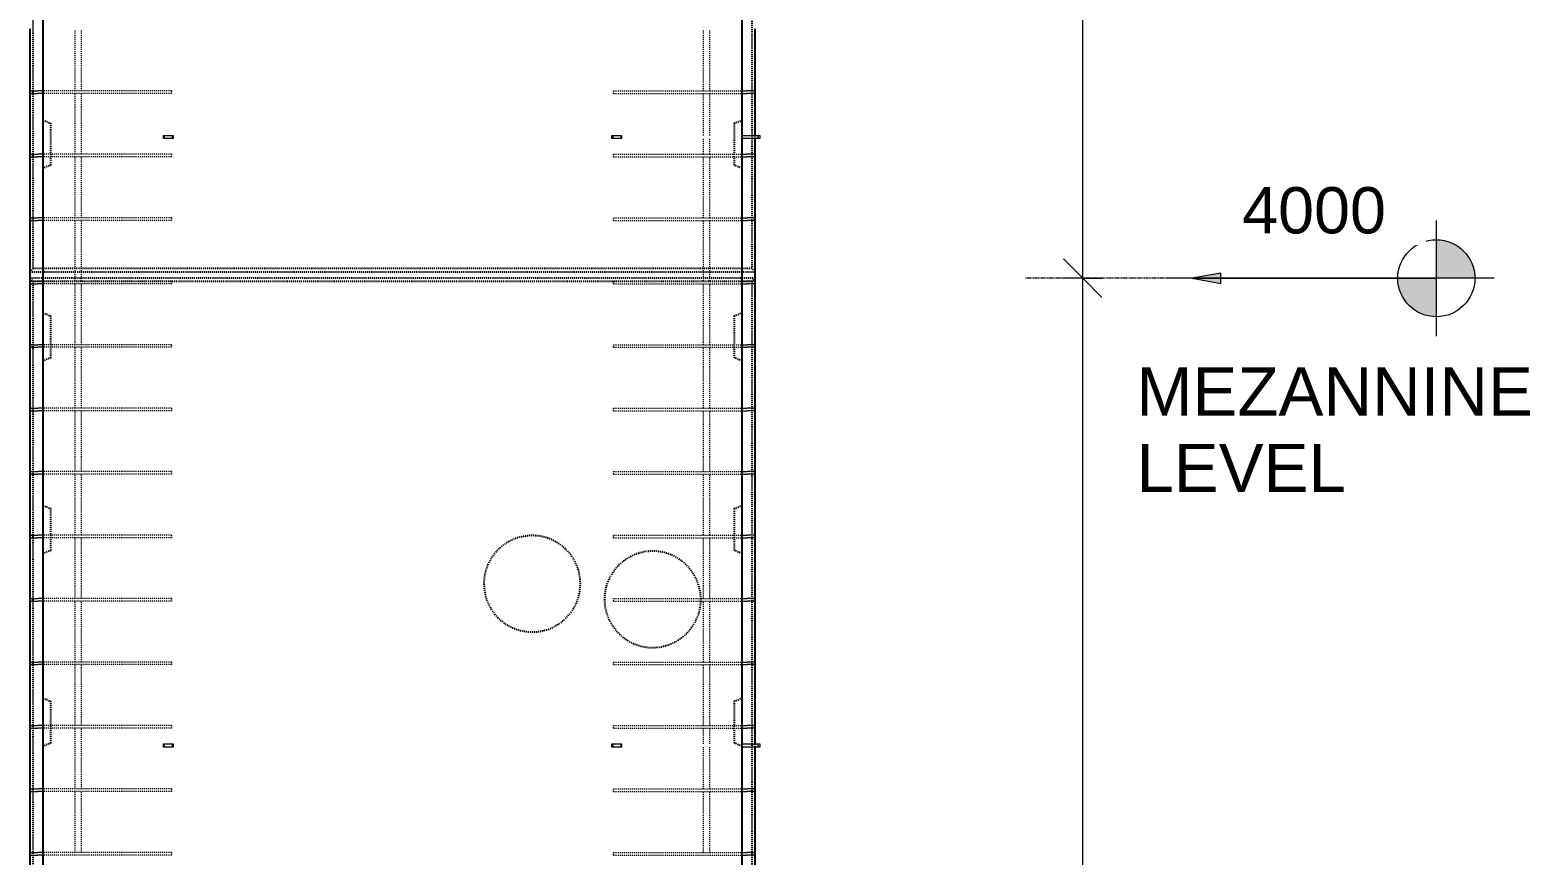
# Model space of a CAD drawing. Header units: millimetres. Extents: x -2679 to 14505, y -2685 to 13006.
# Drawn here: x 3235 to 7902, y 1864 to 4433 of the extents above; entities that cross this region are included whole.
import ezdxf

# ---------------------------------------------------------------- set-up
doc = ezdxf.new("R2010")
doc.units = ezdxf.units.MM
doc.linetypes.add('Dash', pattern=[6.36, 3.18, -3.18])
doc.linetypes.add('Overhead', pattern=[3.97, 2.38, -1.59])
for name, color, linetype, lineweight in [('A-ANNO-DIMS', 211, 'Continuous', 9), ('A-ANNO-DIMS-60', 211, 'Continuous', 9), ('A-FLOR-OVHD', 1, 'Overhead', 18), ('A-GENM', 13, 'Continuous', 18), ('A-WALL', 113, 'Continuous', 25), ('A-WALL-HDLN', 110, 'Dash', 25), ('G-ANNO-DIMS', 111, 'Continuous', 9), ('G-ANNO-TEXT', 231, 'Continuous', 9), ('S-RBAR', 171, 'Continuous', 18)]:
    doc.layers.add(name, color=color, linetype=linetype, lineweight=lineweight)
doc.styles.add('Arial_1', font='arial.ttf', dxfattribs={"height": 150})
doc.styles.add('Arial_2', font='arial.ttf', dxfattribs={"height": 144})
doc.styles.add('Nirmala UI Semilight', font='NirmalaS.ttf', dxfattribs={"height": 150})
doc.dimstyles.new('Arrow_Filled_-_2_5_NI_UI_1', dxfattribs={"dimscale": 304.8, "dimtxt": 157.104592, "dimasz": 0.393701, "dimexe": 0.19685, "dimexo": 0.0625, "dimgap": 0.19685, "dimtad": 1, "dimdec": 0, "dimzin": 0, "dimdsep": 46, "dimtxsty": 'Nirmala UI Semilight', "dimblk1": 'OBLIQUE', "dimblk2": 'OBLIQUE', "dimsah": 1, "dimcen": 0.09, "dimazin": 0, "dimtfac": 1, "dimtdec": 4, "dimtix": 1, "dimtmove": 0, "dimatfit": 3, "dimfxl": 0.19685, "dimfxlon": 1, "dimtvp": 1, "dimtolj": 1, "dimtzin": 0, "dimarcsym": 2})

# ---------------------------------------------------------------- blocks, each defined once
blk = doc.blocks.new('RR spread anchor face based - RR-SA-2_5-200-1726821-Elevation Front')
at = {"layer": 'A-GENM'}
for p, q in [((5045.6, 6760), (5048.1, 6760)), ((5045.6, 6750), (5045.6, 6760)), ((5048.1, 6750), (5045.6, 6750)), ((5048.1, 6760), (5073.1, 6760)), ((5048.1, 6760), (5048.1, 6750)), ((5073.1, 6750), (5048.1, 6750)), ((5073.1, 6760), (5075.6, 6760)), ((5073.1, 6760), (5073.1, 6750)), ((5075.6, 6750), (5073.1, 6750)), ((5075.6, 6760), (5075.6, 6750))]:
    blk.add_line(p, q, dxfattribs=at)
blk = doc.blocks.new('RR spread anchor face based - RR-SA-3_0-200-1726827-Elevation Front')
at = {"layer": 'A-GENM'}
for p, q in [((5450.6, 6760), (5500.6, 6760)), ((5500.6, 6750), (5450.6, 6750)), ((5500.6, 6760), (5505.6, 6760)), ((5500.6, 6750), (5500.6, 6760)), ((5505.6, 6750), (5500.6, 6750)), ((5505.6, 6760), (5505.6, 6750))]:
    blk.add_line(p, q, dxfattribs=at)
blk = doc.blocks.new('DIMBLOCK82-Elevation Front')
at = {"layer": 'A-ANNO-DIMS-60'}
for p, q in [((6510.3, 3660), (6450.3, 3720)), ((6510.3, 3660), (6450.3, 3660)), ((6510.3, -1395), (6510.3, 3660)), ((6510.3, 3660), (6570.3, 3600)), ((6510.3, 3660), (6570.3, 3660)), ((6510.3, -1395), (6450.3, -1335)), ((6510.3, -1395), (6450.3, -1395)), ((6510.3, -1395), (6570.3, -1455)), ((6510.3, -1395), (6570.3, -1395))]:
    blk.add_line(p, q, dxfattribs=at)
at = {"layer": 'A-ANNO-DIMS-60', "color": 0, "insert": (6254.6, 904), "char_height": 150, "width": 548.438, "attachment_point": 1, "rotation": 90, "line_spacing_factor": 1.142579, "style": 'Nirmala UI Semilight'}
blk.add_mtext('5055', dxfattribs=at)
blk = doc.blocks.new('_Oblique')
at = {"color": 0, "linetype": 'ByBlock', "lineweight": -2}
blk.add_line((-0.5, -0.5), (0.5, 0.5), dxfattribs=at)
blk = doc.blocks.new('DIMBLOCK83-Elevation Front')
at = {"layer": 'A-ANNO-DIMS-60'}
for p, q in [((6510.3, 7660), (6450.3, 7720)), ((6510.3, 7660), (6450.3, 7660)), ((6510.3, 3660), (6510.3, 7660)), ((6510.3, 7660), (6570.3, 7600)), ((6510.3, 7660), (6570.3, 7660)), ((6510.3, 3660), (6450.3, 3720)), ((6510.3, 3660), (6450.3, 3660)), ((6510.3, 3660), (6570.3, 3600)), ((6510.3, 3660), (6570.3, 3660))]:
    blk.add_line(p, q, dxfattribs=at)
at = {"layer": 'A-ANNO-DIMS-60', "color": 0, "insert": (6254.6, 5430.1), "char_height": 150, "width": 551.866, "attachment_point": 1, "rotation": 90, "line_spacing_factor": 1.142579, "style": 'Nirmala UI Semilight'}
blk.add_mtext('4000', dxfattribs=at)
blk = doc.blocks.new('Spot Elevations - M_Spot Elevation - Target Filled-10609-Elevation Front')
at = {"layer": 'G-ANNO-DIMS'}
h = blk.add_hatch(color=256, dxfattribs=at)
edge = h.paths.add_edge_path()
edge.add_line((7645.4, 7660), (7765.4, 7660))
edge.add_arc((7645.4, 7660), 120, 0, 90)
edge.add_line((7645.4, 7780), (7645.4, 7660))
h = blk.add_hatch(color=256, dxfattribs=at)
edge = h.paths.add_edge_path()
edge.add_line((7645.4, 7660), (7525.4, 7660))
edge.add_arc((7645.4, 7660), 120, 180, 270)
edge.add_line((7645.4, 7540), (7645.4, 7660))
for p, q in [((7645.4, 7480), (7645.4, 7840)), ((7825.4, 7660), (6805.4, 7660))]:
    blk.add_line(p, q, dxfattribs=at)
blk.add_circle((7645.4, 7660), 120, dxfattribs=at)

msp = doc.modelspace()

# ---------------------------------------------------------------- hatches: boundary and pattern name
at = {"layer": 'G-ANNO-DIMS'}
msp.add_hatch(color=256, dxfattribs=at).paths.add_polyline_path([(6850.6, 3660), (6940.6, 3644.1), (6940.6, 3675.9)])

# ---------------------------------------------------------------- linework, layer by layer
at = {"layer": 'A-FLOR-OVHD'}
msp.add_line((6850.6, 3660), (6330.6, 3660), dxfattribs=at)
at = {"layer": 'A-WALL'}
for p, q in [((3274.6, 7060), (3274.6, -1395)), ((5450.6, -1395), (5450.6, 7060)), ((3234.6, 4240), (3234.6, 4437)), ((5490.6, 4437), (5490.6, 4240)), ((3234.6, 4042.4), (3234.6, 4239.3)), ((5490.6, 4239.3), (5490.6, 4105)), ((5490.6, 4095), (5490.6, 4042.4)), ((3234.6, 3844.7), (3234.6, 4041.6)), ((5490.6, 4041.6), (5490.6, 3844.7)), ((3234.6, 3647), (3234.6, 3844)), ((5490.6, 3844), (5490.6, 3647)), ((3234.6, 3449.4), (3234.6, 3646.3)), ((5490.6, 3646.3), (5490.6, 3449.4)), ((3234.6, 3251.7), (3234.6, 3448.6)), ((5490.6, 3448.6), (5490.6, 3251.7)), ((3234.6, 3054), (3234.6, 3251)), ((5490.6, 3251), (5490.6, 3054)), ((3234.6, 2856.4), (3234.6, 3053.3)), ((5490.6, 3053.3), (5490.6, 2856.4)), ((3234.6, 2658.7), (3234.6, 2855.6)), ((5490.6, 2855.6), (5490.6, 2658.7)), ((3234.6, 2461), (3234.6, 2658)), ((5490.6, 2658), (5490.6, 2461)), ((3234.6, 2263.4), (3234.6, 2460.3)), ((5490.6, 2460.3), (5490.6, 2263.4)), ((3234.6, 2065.7), (3234.6, 2262.6)), ((5490.6, 2262.6), (5490.6, 2210)), ((5490.6, 2200), (5490.6, 2065.7)), ((3234.6, 1868), (3234.6, 2065)), ((5490.6, 2065), (5490.6, 1868)), ((3234.6, 1670.4), (3234.6, 1867.3)), ((5490.6, 1867.3), (5490.6, 1670.4))]:
    msp.add_line(p, q, dxfattribs=at)
at = {"layer": 'A-WALL-HDLN'}
for p, q in [((3244.6, 3690.3), (3244.6, 7660)), ((5480.6, 7660), (5480.6, 3690.3)), ((3274.6, 4152.5), (3299.6, 4142.5)), ((3299.6, 4012.5), (3299.6, 4142.5)), ((5425.6, 4142.5), (5450.6, 4152.5)), ((5425.6, 4142.5), (5425.6, 4012.5)), ((5490.6, 4105), (5490.6, 4095)), ((3299.6, 4012.5), (3274.6, 4002.5)), ((5450.6, 4002.5), (5425.6, 4012.5)), ((3244.6, 3690.3), (3234.6, 3680.3)), ((5480.6, 3690.3), (3244.6, 3690.3)), ((5490.6, 3680.4), (5480.6, 3690.3)), ((3234.6, 3680.3), (5490.6, 3680.4)), ((3234.6, 3660.5), (3244.6, 3650.4)), ((5490.6, 3660.4), (3234.6, 3660.5)), ((3244.6, -1395), (3244.6, 3650.4)), ((3244.6, 3650.4), (5480.6, 3650.4)), ((5480.6, 3650.4), (5490.6, 3660.4)), ((5480.6, 3650.4), (5480.6, -1395)), ((3274.6, 3552.5), (3299.6, 3542.5)), ((5425.6, 3542.5), (5450.6, 3552.5)), ((3299.6, 3412.5), (3299.6, 3542.5)), ((5425.6, 3542.5), (5425.6, 3412.5)), ((3299.6, 3412.5), (3274.6, 3402.5)), ((5450.6, 3402.5), (5425.6, 3412.5)), ((3274.6, 2952.5), (3299.6, 2942.5)), ((3299.6, 2812.5), (3299.6, 2942.5)), ((5425.6, 2942.5), (5450.6, 2952.5)), ((5425.6, 2942.5), (5425.6, 2812.5)), ((3299.6, 2812.5), (3274.6, 2802.5)), ((5450.6, 2802.5), (5425.6, 2812.5)), ((3274.6, 2352.5), (3299.6, 2342.5)), ((3299.6, 2212.5), (3299.6, 2342.5)), ((5425.6, 2342.5), (5450.6, 2352.5)), ((5425.6, 2342.5), (5425.6, 2212.5)), ((3299.6, 2212.5), (3274.6, 2202.5)), ((5450.6, 2202.5), (5425.6, 2212.5)), ((5490.6, 2210), (5490.6, 2200))]:
    msp.add_line(p, q, dxfattribs=at)
for centre, start, end in [((4797.2, 2708.5), 0, 180), ((5172.2, 2660), 0, 180), ((4797.2, 2708.5), 180, 0), ((5172.2, 2660), 180, 0)]:
    msp.add_arc(centre, 150, start, end, dxfattribs=at)
at = {"layer": 'G-ANNO-DIMS'}
for p, q in [((6940.6, 3675.9), (6850.6, 3660)), ((6850.6, 3660), (6940.6, 3644.1)), ((6850.6, 3660), (7315, 3660)), ((6940.6, 3644.1), (6940.6, 3675.9)), ((7315, 3660), (7610.9, 3660))]:
    msp.add_line(p, q, dxfattribs=at)
at = {"layer": 'S-RBAR', "linetype": 'Dash'}
for p, q in [((3374.6, 4243.7), (3374.6, 4433.1)), ((3394.6, 4243.7), (3394.6, 4433.1)), ((5330.6, 4243.7), (5330.6, 4433.3)), ((5350.6, 4243.7), (5350.6, 4433.1)), ((3674.6, 4243.7), (3274.6, 4243.7)), ((3674.6, 4235.7), (3274.6, 4235.7)), ((3374.6, 4046), (3374.6, 4235.7)), ((3394.6, 4046), (3394.6, 4235.7)), ((3674.6, 4243.7), (3674.6, 4235.7)), ((5050.6, 4243.7), (5450.5, 4243.7)), ((5050.6, 4235.7), (5050.6, 4243.7)), ((5050.6, 4235.7), (5450.5, 4235.7)), ((5330.6, 4105), (5330.6, 4235.7)), ((5350.6, 4105), (5350.6, 4235.7)), ((5330.6, 4046), (5330.6, 4095)), ((5350.6, 4046), (5350.6, 4095)), ((3674.6, 4046), (3274.6, 4046)), ((3674.6, 4038), (3274.6, 4038)), ((3374.6, 3848.3), (3374.6, 4038)), ((3394.6, 3848.3), (3394.6, 4038)), ((3674.6, 4046), (3674.6, 4038)), ((5050.6, 4046), (5450.5, 4046)), ((5050.6, 4038), (5050.6, 4046)), ((5050.6, 4038), (5450.5, 4038)), ((5330.6, 3848.3), (5330.6, 4038)), ((5350.6, 3848.3), (5350.6, 4038)), ((3674.6, 3848.3), (3274.6, 3848.3)), ((3674.6, 3840.3), (3274.6, 3840.3)), ((3374.6, 3650.7), (3374.6, 3840.3)), ((3394.6, 3650.7), (3394.6, 3840.3)), ((3674.6, 3848.3), (3674.6, 3840.3)), ((5050.6, 3848.3), (5450.5, 3848.3)), ((5050.6, 3840.3), (5050.6, 3848.3)), ((5050.6, 3840.3), (5450.5, 3840.3)), ((5330.6, 3650.7), (5330.6, 3840.3)), ((5350.6, 3650.7), (5350.6, 3840.3)), ((3674.6, 3650.7), (3274.6, 3650.7)), ((3674.6, 3642.7), (3274.6, 3642.7)), ((3374.6, 3453), (3374.6, 3642.7)), ((3394.6, 3453), (3394.6, 3642.7)), ((3674.6, 3650.7), (3674.6, 3642.7)), ((5050.6, 3650.7), (5450.5, 3650.7)), ((5050.6, 3642.7), (5050.6, 3650.7)), ((5050.6, 3642.7), (5450.5, 3642.7)), ((5330.6, 3453), (5330.6, 3642.7)), ((5350.6, 3453), (5350.6, 3642.7)), ((3674.6, 3453), (3274.6, 3453)), ((3674.6, 3445), (3274.6, 3445)), ((3374.6, 3255.3), (3374.6, 3445)), ((3394.6, 3255.3), (3394.6, 3445)), ((3674.6, 3453), (3674.6, 3445)), ((5050.6, 3453), (5450.5, 3453)), ((5050.6, 3445), (5050.6, 3453)), ((5050.6, 3445), (5450.5, 3445)), ((5330.6, 3255.3), (5330.6, 3445)), ((5350.6, 3255.3), (5350.6, 3445)), ((3674.6, 3255.3), (3274.6, 3255.3)), ((3674.6, 3247.3), (3274.6, 3247.3)), ((3374.6, 3057.7), (3374.6, 3247.3)), ((3394.6, 3057.7), (3394.6, 3247.3)), ((3674.6, 3255.3), (3674.6, 3247.3)), ((5050.6, 3255.3), (5450.5, 3255.3)), ((5050.6, 3247.3), (5050.6, 3255.3)), ((5050.6, 3247.3), (5450.5, 3247.3)), ((5330.6, 3057.7), (5330.6, 3247.3)), ((5350.6, 3057.7), (5350.6, 3247.3)), ((3674.6, 3057.7), (3274.6, 3057.7)), ((3674.6, 3049.7), (3274.6, 3049.7)), ((3374.6, 2860), (3374.6, 3049.7)), ((3394.6, 2860), (3394.6, 3049.7)), ((3674.6, 3057.7), (3674.6, 3049.7)), ((5050.6, 3057.7), (5450.5, 3057.7)), ((5050.6, 3049.7), (5050.6, 3057.7)), ((5050.6, 3049.7), (5450.5, 3049.7)), ((5330.6, 2860), (5330.6, 3049.7)), ((5350.6, 2860), (5350.6, 3049.7)), ((3674.6, 2860), (3274.6, 2860)), ((3674.6, 2852), (3274.6, 2852)), ((3374.6, 2662.3), (3374.6, 2852)), ((3394.6, 2662.3), (3394.6, 2852)), ((3674.6, 2860), (3674.6, 2852)), ((5050.6, 2860), (5450.5, 2860)), ((5050.6, 2852), (5050.6, 2860)), ((5050.6, 2852), (5450.5, 2852)), ((5330.6, 2662.3), (5330.6, 2852)), ((5350.6, 2662.3), (5350.6, 2852)), ((3674.6, 2662.3), (3274.6, 2662.3)), ((3674.6, 2662.3), (3674.6, 2654.3)), ((5050.6, 2662.3), (5450.5, 2662.3)), ((5050.6, 2654.3), (5050.6, 2662.3)), ((3674.6, 2654.3), (3274.6, 2654.3)), ((3374.6, 2464.7), (3374.6, 2654.3)), ((3394.6, 2464.7), (3394.6, 2654.3)), ((5050.6, 2654.3), (5450.5, 2654.3)), ((5330.6, 2464.7), (5330.6, 2654.3)), ((5350.6, 2464.7), (5350.6, 2654.3)), ((3674.6, 2464.7), (3274.6, 2464.7)), ((3674.6, 2456.7), (3274.6, 2456.7)), ((3374.6, 2267), (3374.6, 2456.7)), ((3394.6, 2267), (3394.6, 2456.7)), ((3674.6, 2464.7), (3674.6, 2456.7)), ((5050.6, 2464.7), (5450.5, 2464.7)), ((5050.6, 2456.7), (5050.6, 2464.7)), ((5050.6, 2456.7), (5450.5, 2456.7)), ((5330.6, 2267), (5330.6, 2456.7)), ((5350.6, 2267), (5350.6, 2456.7)), ((3674.6, 2267), (3274.6, 2267)), ((3674.6, 2259), (3274.6, 2259)), ((3374.6, 2069.3), (3374.6, 2259)), ((3394.6, 2069.3), (3394.6, 2259)), ((3674.6, 2267), (3674.6, 2259)), ((5050.6, 2267), (5450.5, 2267)), ((5050.6, 2259), (5050.6, 2267)), ((5050.6, 2259), (5450.5, 2259)), ((5330.6, 2210), (5330.6, 2259)), ((5350.6, 2210), (5350.6, 2259)), ((5330.6, 2069.3), (5330.6, 2200)), ((5350.6, 2069.3), (5350.6, 2200)), ((3674.6, 2069.3), (3274.6, 2069.3)), ((3674.6, 2061.3), (3274.6, 2061.3)), ((3374.6, 1871.7), (3374.6, 2061.3)), ((3394.6, 1871.7), (3394.6, 2061.3)), ((3674.6, 2069.3), (3674.6, 2061.3)), ((5050.6, 2069.3), (5450.5, 2069.3)), ((5050.6, 2061.3), (5050.6, 2069.3)), ((5050.6, 2061.3), (5450.5, 2061.3)), ((5330.6, 1871.7), (5330.6, 2061.3)), ((5350.6, 1871.7), (5350.6, 2061.3)), ((3674.6, 1871.7), (3274.6, 1871.7)), ((3674.6, 1871.7), (3674.6, 1863.7)), ((5050.6, 1871.7), (5450.5, 1871.7)), ((5050.6, 1863.7), (5050.6, 1871.7)), ((3674.6, 1863.7), (3274.6, 1863.7)), ((5050.6, 1863.7), (5450.5, 1863.7))]:
    msp.add_line(p, q, dxfattribs=at)
at = {"layer": 'S-RBAR'}
for p, q in [((3238.6, 4243.7), (3258.6, 4243.7)), ((3238.6, 4235.7), (3258.6, 4235.7)), ((3274.6, 4243.7), (3258.6, 4243.7)), ((3274.6, 4235.7), (3258.6, 4235.7)), ((5450.6, 4243.7), (5466.6, 4243.7)), ((5450.6, 4235.7), (5466.6, 4235.7)), ((5486.6, 4243.7), (5466.6, 4243.7)), ((5486.6, 4235.7), (5466.6, 4235.7)), ((3238.6, 4046), (3258.6, 4046)), ((3238.6, 4038), (3258.6, 4038)), ((3274.6, 4046), (3258.6, 4046)), ((3274.6, 4038), (3258.6, 4038)), ((5450.6, 4046), (5466.6, 4046)), ((5450.6, 4038), (5466.6, 4038)), ((5486.6, 4046), (5466.6, 4046)), ((5486.6, 4038), (5466.6, 4038)), ((3238.6, 3848.3), (3258.6, 3848.3)), ((3238.6, 3840.3), (3258.6, 3840.3)), ((3274.6, 3848.3), (3258.6, 3848.3)), ((3274.6, 3840.3), (3258.6, 3840.3)), ((5450.6, 3848.3), (5466.6, 3848.3)), ((5450.6, 3840.3), (5466.6, 3840.3)), ((5486.6, 3848.3), (5466.6, 3848.3)), ((5486.6, 3840.3), (5466.6, 3840.3)), ((3238.6, 3650.7), (3258.6, 3650.7)), ((3238.6, 3642.7), (3258.6, 3642.7)), ((3274.6, 3650.7), (3258.6, 3650.7)), ((3274.6, 3642.7), (3258.6, 3642.7)), ((5450.6, 3650.7), (5466.6, 3650.7)), ((5450.6, 3642.7), (5466.6, 3642.7)), ((5486.6, 3650.7), (5466.6, 3650.7)), ((5486.6, 3642.7), (5466.6, 3642.7)), ((3238.6, 3453), (3258.6, 3453)), ((3238.6, 3445), (3258.6, 3445)), ((3274.6, 3453), (3258.6, 3453)), ((3274.6, 3445), (3258.6, 3445)), ((5450.6, 3453), (5466.6, 3453)), ((5450.6, 3445), (5466.6, 3445)), ((5486.6, 3453), (5466.6, 3453)), ((5486.6, 3445), (5466.6, 3445)), ((3238.6, 3255.3), (3258.6, 3255.3)), ((3238.6, 3247.3), (3258.6, 3247.3)), ((3274.6, 3255.3), (3258.6, 3255.3)), ((3274.6, 3247.3), (3258.6, 3247.3)), ((5450.6, 3255.3), (5466.6, 3255.3)), ((5450.6, 3247.3), (5466.6, 3247.3)), ((5486.6, 3255.3), (5466.6, 3255.3)), ((5486.6, 3247.3), (5466.6, 3247.3)), ((3238.6, 3057.7), (3258.6, 3057.7)), ((3238.6, 3049.7), (3258.6, 3049.7)), ((3274.6, 3057.7), (3258.6, 3057.7)), ((3274.6, 3049.7), (3258.6, 3049.7)), ((5450.6, 3057.7), (5466.6, 3057.7)), ((5450.6, 3049.7), (5466.6, 3049.7)), ((5486.6, 3057.7), (5466.6, 3057.7)), ((5486.6, 3049.7), (5466.6, 3049.7)), ((3238.6, 2860), (3258.6, 2860)), ((3238.6, 2852), (3258.6, 2852)), ((3274.6, 2860), (3258.6, 2860)), ((3274.6, 2852), (3258.6, 2852)), ((5450.6, 2860), (5466.6, 2860)), ((5450.6, 2852), (5466.6, 2852)), ((5486.6, 2860), (5466.6, 2860)), ((5486.6, 2852), (5466.6, 2852)), ((3238.6, 2662.3), (3258.6, 2662.3)), ((3274.6, 2662.3), (3258.6, 2662.3)), ((5450.6, 2662.3), (5466.6, 2662.3)), ((5486.6, 2662.3), (5466.6, 2662.3)), ((3238.6, 2654.3), (3258.6, 2654.3)), ((3274.6, 2654.3), (3258.6, 2654.3)), ((5450.6, 2654.3), (5466.6, 2654.3)), ((5486.6, 2654.3), (5466.6, 2654.3)), ((3238.6, 2464.7), (3258.6, 2464.7)), ((3238.6, 2456.7), (3258.6, 2456.7)), ((3274.6, 2464.7), (3258.6, 2464.7)), ((3274.6, 2456.7), (3258.6, 2456.7)), ((5450.6, 2464.7), (5466.6, 2464.7)), ((5450.6, 2456.7), (5466.6, 2456.7)), ((5486.6, 2464.7), (5466.6, 2464.7)), ((5486.6, 2456.7), (5466.6, 2456.7)), ((3238.6, 2267), (3258.6, 2267)), ((3238.6, 2259), (3258.6, 2259)), ((3274.6, 2267), (3258.6, 2267)), ((3274.6, 2259), (3258.6, 2259)), ((5450.6, 2267), (5466.6, 2267)), ((5450.6, 2259), (5466.6, 2259)), ((5486.6, 2267), (5466.6, 2267)), ((5486.6, 2259), (5466.6, 2259)), ((3238.6, 2069.3), (3258.6, 2069.3)), ((3238.6, 2061.3), (3258.6, 2061.3)), ((3274.6, 2069.3), (3258.6, 2069.3)), ((3274.6, 2061.3), (3258.6, 2061.3)), ((5450.6, 2069.3), (5466.6, 2069.3)), ((5450.6, 2061.3), (5466.6, 2061.3)), ((5486.6, 2069.3), (5466.6, 2069.3)), ((5486.6, 2061.3), (5466.6, 2061.3)), ((3238.6, 1871.7), (3258.6, 1871.7)), ((3274.6, 1871.7), (3258.6, 1871.7)), ((5450.6, 1871.7), (5466.6, 1871.7)), ((5486.6, 1871.7), (5466.6, 1871.7)), ((3238.6, 1863.7), (3258.6, 1863.7)), ((3274.6, 1863.7), (3258.6, 1863.7)), ((5450.6, 1863.7), (5466.6, 1863.7)), ((5486.6, 1863.7), (5466.6, 1863.7))]:
    msp.add_line(p, q, dxfattribs=at)
for centre, start, end in [((3238.6, 4239.7), 90, 270), ((5486.6, 4239.7), 270, 90), ((3238.6, 4042), 90, 270), ((5486.6, 4042), 270, 90), ((3238.6, 3844.3), 90, 270), ((5486.6, 3844.3), 270, 90), ((3238.6, 3646.7), 90, 270), ((5486.6, 3646.7), 270, 90), ((3238.6, 3449), 90, 270), ((5486.6, 3449), 270, 90), ((3238.6, 3251.3), 90, 270), ((5486.6, 3251.3), 270, 90), ((3238.6, 3053.7), 90, 270), ((5486.6, 3053.7), 270, 90), ((3238.6, 2856), 90, 270), ((5486.6, 2856), 270, 90), ((3238.6, 2658.3), 90, 270), ((5486.6, 2658.3), 270, 90), ((3238.6, 2460.7), 90, 270), ((5486.6, 2460.7), 270, 90), ((3238.6, 2263), 90, 270), ((5486.6, 2263), 270, 90), ((3238.6, 2065.3), 90, 270), ((5486.6, 2065.3), 270, 90), ((3238.6, 1867.7), 90, 270), ((5486.6, 1867.7), 270, 90)]:
    msp.add_arc(centre, 4, start, end, dxfattribs=at)

# ---------------------------------------------------------------- block references
at = {"layer": 'A-GENM'}
for name, p in [('RR spread anchor face based - RR-SA-2_5-200-1726821-Elevation Front', (-1396, -2655)), ('RR spread anchor face based - RR-SA-2_5-200-1726821-Elevation Front', (0, -2655)), ('RR spread anchor face based - RR-SA-3_0-200-1726827-Elevation Front', (0, -2655)), ('RR spread anchor face based - RR-SA-2_5-200-1726821-Elevation Front', (-1396, -4550)), ('RR spread anchor face based - RR-SA-2_5-200-1726821-Elevation Front', (0, -4550)), ('RR spread anchor face based - RR-SA-3_0-200-1726827-Elevation Front', (0, -4550))]:
    msp.add_blockref(name, p, dxfattribs=at)
at = {"layer": 'G-ANNO-DIMS'}
msp.add_blockref('Spot Elevations - M_Spot Elevation - Target Filled-10609-Elevation Front', (-34.5, -4000), dxfattribs=at)

# ---------------------------------------------------------------- texts
at = {"layer": 'G-ANNO-TEXT', "color": 7, "char_height": 150, "attachment_point": 1, "style": 'Arial_1'}
for s, insert, width in [('MEZANNINE', (6677.4, 3382.4), 1486.329), ('LEVEL', (6677.4, 3144.3), 784.05)]:
    msp.add_mtext(s, dxfattribs=dict(at, insert=insert, width=width))

# ---------------------------------------------------------------- dimensions: what is measured, and where the dimension line sits
at = {"layer": 'A-ANNO-DIMS'}
for base, p1, p2, override, picture, middle in [((6510.3, 7660), (6450.3, 3660), (6450.3, 7660), {"dimpost": '<>', "dimfxl": 4000}, 'DIMBLOCK83-Elevation Front', (6372.8, 5660)), ((6510.3, 3660), (6450.3, -1395), (6450.3, 3660), {"dimpost": '<>', "dimfxl": 5055}, 'DIMBLOCK82-Elevation Front', (6372.8, 1132.5))]:
    dim = msp.add_linear_dim(base=base, p1=p1, p2=p2, angle=90, dimstyle='Arrow_Filled_-_2_5_NI_UI_1', override=override, dxfattribs=at)
    dim.commit()
    dim.dimension.update_dxf_attribs({"geometry": picture, "text_midpoint": middle})

# ---------------------------------------------------------------- next in the draw order: texts
at = {"layer": 'G-ANNO-DIMS', "insert": (7006.6, 3943.7), "char_height": 144, "width": 535.947, "attachment_point": 1, "line_spacing_factor": 0.941778, "style": 'Arial_2', "bg_fill": 3, "box_fill_scale": 1.25, "bg_fill_color": 256, "bg_fill_true_color": 13158600, "bg_fill_transparency": 0}
msp.add_mtext('4000', dxfattribs=at)

doc.saveas('drawing.dxf')
